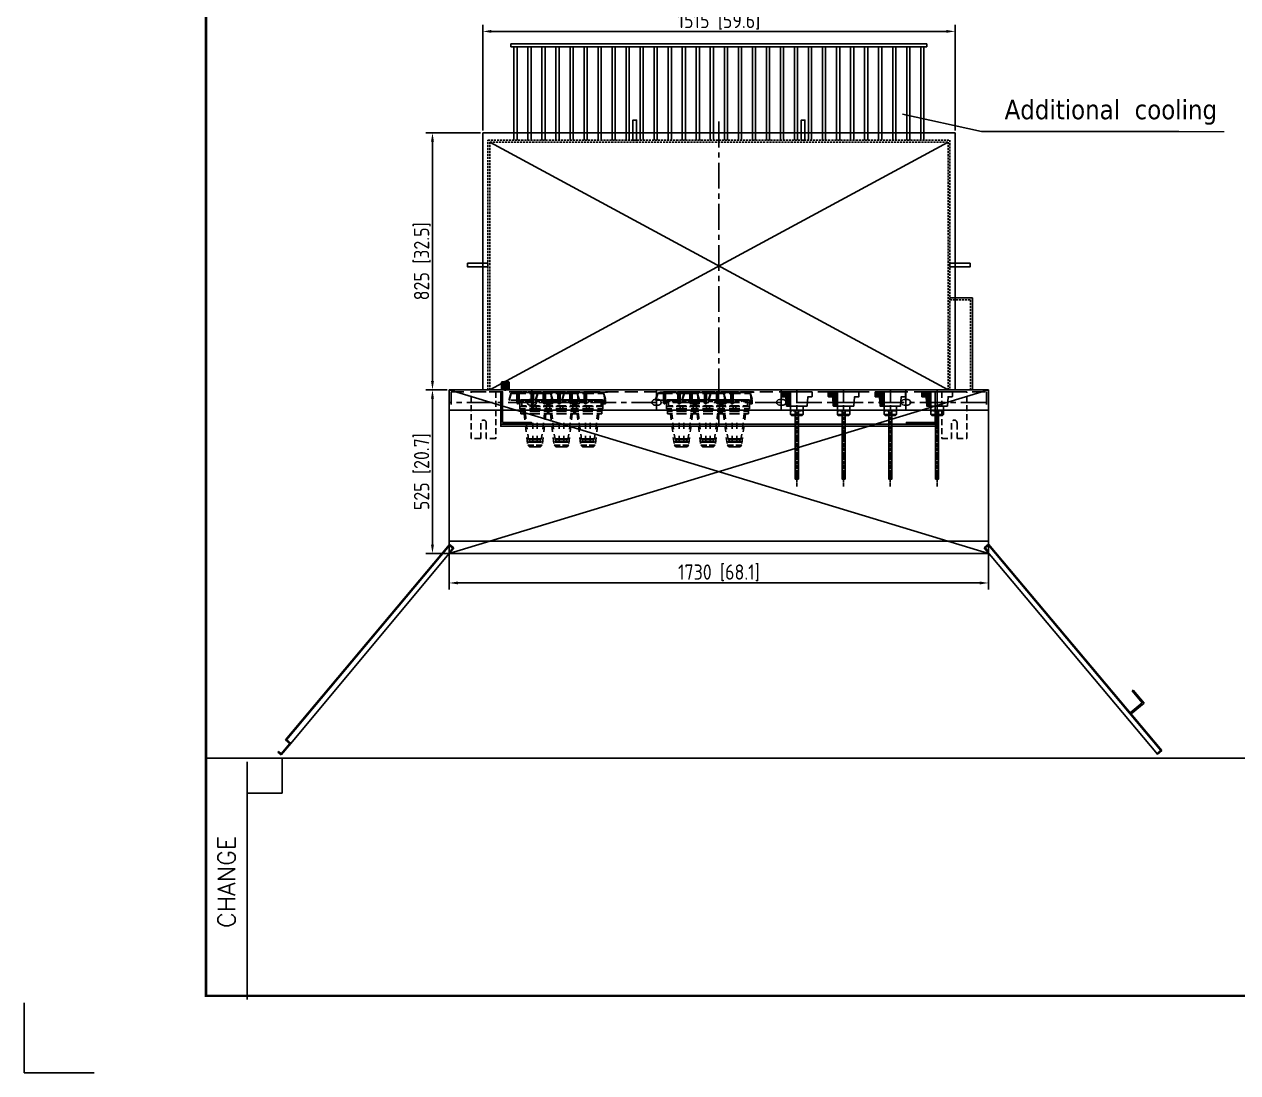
# Model space of a CAD drawing. Header units: millimetres. Extents: x 266108 to 276883, y -181835 to -175175.
# Drawn here: x 266108 to 270000, y -181835 to -178470 of the extents above; entities that cross this region are included whole.
import ezdxf

# ---------------------------------------------------------------- set-up
doc = ezdxf.new("R2010")
doc.units = ezdxf.units.MM
doc.header["$LTSCALE"] = 13
for name, pattern in [('CENTERX2', [101.6, 63.5, -12.7, 12.7, -12.7]), ('DASHED', [0.75, 0.5, -0.25]), ('HIDDEN', [9.525, 6.35, -3.175])]:
    doc.linetypes.add(name, pattern=pattern)
for name, color, linetype in [('1', 4, 'Continuous'), ('2', 3, 'Continuous'), ('4虚线层', 6, 'DASHED'), ('PDF_几何图形', 7, 'Continuous'), ('粗实线', 4, 'Continuous'), ('虚线', 6, 'HIDDEN')]:
    doc.layers.add(name, color=color, linetype=linetype)
for name, color, linetype, lineweight in [('2细实线', 3, 'Continuous', 20), ('标注、文本', 3, 'Continuous', 25), ('铁心', 3, 'Continuous', 0)]:
    doc.layers.add(name, color=color, linetype=linetype, lineweight=lineweight)
doc.layers.add('paper', color=254, linetype='Continuous', plot=False)
doc.styles.add('ROMANS', font='romans.shx', dxfattribs={"bigfont": 'whgtxt.shx'})
doc.styles.get("Standard").update_dxf_attribs({"font": 'gbenor.shx', "bigfont": 'gbcbig.shx'})
doc.styles.add('Tahoma_txtstyle_30.40_0_0', font='tahoma.ttf')
doc.dimstyles.new('英寸 1-10', dxfattribs={"dimscale": 14, "dimtxt": 3.5, "dimasz": 2, "dimexe": 1.5, "dimexo": 0.5, "dimgap": 0.5, "dimtad": 1, "dimtoh": 1, "dimdec": 1, "dimdsep": 46, "dimtxsty": 'Standard', "dimcen": 2.5, "dimclrd": 3, "dimclre": 3, "dimclrt": 3, "dimadec": 0, "dimazin": 2, "dimtfac": 1, "dimtdec": 1, "dimtmove": 0, "dimatfit": 2, "dimfxl": 1, "dimarcsym": 0})

# ---------------------------------------------------------------- blocks, each defined once
blk = doc.blocks.new('A$C09A36BCA')
at = {"layer": '2'}
h = blk.add_hatch(dxfattribs=at)
h.set_pattern_fill('_USER', color=256, scale=2.0736, angle=45, style=0, pattern_type=0)
h.set_pattern_definition([(45, (-21297.8407, 11669.222), (-1.46625662, 1.46625662), [])])
h.paths.add_polyline_path([(27.6, 17.7), (28.6, 18.7), (28.6, 23.8), (27.5, 24.9), (3.7, 24.9), (2.6, 23.8), (2.6, 18.7), (3.6, 17.7)])
h.paths.add_polyline_path([(27.5, 0), (28.6, 1), (28.6, 6.2), (27.6, 7.2), (3.6, 7.2), (2.6, 6.2), (2.6, 1), (3.7, 0)])
at = {"layer": '1', "color": 1, "linetype": 'CENTERX2', "lineweight": -3, "ltscale": 0.1}
blk.add_line((31.4, 12.4), (0, 12.4), dxfattribs=at)
at = {"layer": '1'}
for p, q in [((2.6, 23.8), (3.7, 24.9)), ((2.6, 23.8), (2.6, 1)), ((2.6, 18.7), (3.6, 17.7)), ((2.6, 6.2), (3.6, 7.2)), ((2.6, 1), (3.7, 0)), ((3.6, 17.7), (3.6, 7.2)), ((27.6, 17.7), (3.6, 17.7)), ((27.6, 7.2), (3.6, 7.2)), ((27.5, 24.9), (3.7, 24.9)), ((28.6, 23.8), (27.5, 24.9)), ((28.6, 1), (27.5, 0)), ((28.6, 18.7), (27.6, 17.7)), ((27.6, 17.7), (27.6, 7.2)), ((28.6, 6.2), (27.6, 7.2)), ((28.6, 23.8), (28.6, 1)), ((27.5, 0), (3.7, 0))]:
    blk.add_line(p, q, dxfattribs=at)
at = {"layer": '2', "ltscale": 0.5}
for p, q in [((2.6, 18.7), (28.6, 18.7)), ((2.6, 6.2), (28.6, 6.2))]:
    blk.add_line(p, q, dxfattribs=at)
blk = doc.blocks.new('A$C07ED22E5')
at = {"layer": '1', "color": 1, "linetype": 'CENTERX2', "lineweight": -3, "ltscale": 0.1}
for p, q in [((49, 305.6), (49, 306.6)), ((49, 300.1), (49, 304.7)), ((49, 298.3), (49, 299.1)), ((49, 292.7), (49, 297.4)), ((49, 290.8), (49, 291.8)), ((49, 285.4), (49, 290)), ((49, 283.5), (49, 284.4)), ((49, 277.9), (49, 282.6)), ((49, 276.2), (49, 277.1)), ((49, 270.6), (49, 275.2)), ((49, 255.9), (49, 260.5)), ((49, 254), (49, 254.9)), ((49, 250.6), (49, 253.2)), ((49, 240.7), (49, 250.6)), ((49, 239.2), (49, 239.4)), ((49, 226.6), (49, 237.8)), ((49, 225), (49, 225.2)), ((49, 212.4), (49, 223.6)), ((49, 210.8), (49, 211)), ((49, 198.2), (49, 209.4)), ((49, 196.7), (49, 196.9)), ((49, 184.1), (49, 195.3)), ((49, 182.5), (49, 182.7)), ((49, 169.9), (49, 181.1)), ((49, 168.3), (49, 168.5)), ((49, 155.7), (49, 166.9)), ((49, 154.1), (49, 154.4)), ((49, 141.6), (49, 152.8)), ((49, 140), (49, 140.2)), ((49, 127.5), (49, 138.6)), ((49, 125.8), (49, 126)), ((49, 113.3), (49, 124.4)), ((49, 111.6), (49, 111.9)), ((49, 99.2), (49, 110.3)), ((49, 97.5), (49, 97.7)), ((49, 85), (49, 96.1)), ((49, 83.3), (49, 83.5)), ((49, 70.8), (49, 81.9)), ((48.9, 69.1), (49, 69.4)), ((48.9, 56.7), (48.9, 67.8)), ((48.9, 55), (48.9, 55.3)), ((48.9, 42.5), (48.9, 53.6)), ((48.9, 40.8), (48.9, 41.1)), ((48.9, 28.3), (48.9, 39.4)), ((48.9, 29.4), (48.9, 29.6)), ((48.9, 18), (48.9, 28)), ((48.9, 26.6), (48.9, 26.9)), ((48.9, 14.1), (48.9, 25.2)), ((48.9, 12.6), (48.9, 12.8)), ((48.9, 0), (48.9, 11.1))]:
    blk.add_line(p, q, dxfattribs=at)
blk.add_lwpolyline([(48.9, 292.9), (48.9, 292.9), (48.9, 292.9)], dxfattribs=at)
blk.add_solid([(48.9, 292.9), (48.9, 292.9), (48.9, 292.9)], dxfattribs=at)
at = {"layer": '粗实线', "lineweight": 30}
for p, q in [((0, 288.9), (15, 303.8)), ((0, 297.4), (6.4, 303.8)), ((0, 301.6), (2.3, 303.8)), ((0, 293.1), (10.6, 303.7)), ((0, 288.9), (0, 302.8)), ((0, 297.2), (0, 302.7)), ((1, 303.8), (3.5, 303.8)), ((1, 287.9), (13.1, 287.9)), ((1.5, 303.8), (97, 303.8)), ((3.2, 287.9), (19.2, 303.8)), ((4.4, 303), (3.5, 303.8)), ((4.4, 303), (5.2, 303.8)), ((5.2, 303.8), (7.4, 303.8)), ((8.4, 303), (7.4, 303.8)), ((7.4, 287.9), (23.5, 303.8)), ((8.4, 303), (9.2, 303.8)), ((9.2, 303.8), (10.4, 303.8)), ((11.4, 303), (10.4, 303.8)), ((11.4, 303), (12.1, 303.8)), ((11.7, 287.9), (27.7, 303.8)), ((12.1, 303.8), (13, 303.8)), ((14.1, 286), (29.1, 300.9)), ((15.9, 258.7), (14.1, 286.9)), ((14.4, 282.1), (29.1, 296.6)), ((14.6, 278.1), (29.1, 292.5)), ((15, 274.1), (29.1, 288.2)), ((15.2, 270.1), (29.1, 284)), ((15.4, 266.2), (29.1, 279.7)), ((15.7, 262.1), (29.1, 275.4)), ((29.1, 230.9), (29.1, 303.8)), ((82, 258.7), (84, 286.9)), ((85, 287.9), (97, 287.9)), ((98, 288.9), (98, 302.8)), ((98, 296.5), (98, 302.7)), ((16.1, 258.3), (29.1, 271.2)), ((16.9, 257.9), (81, 257.9)), ((19.9, 257.9), (29.1, 266.9)), ((24.1, 257.9), (29.1, 262.8)), ((28.4, 257.9), (29.1, 258.5)), ((29.1, 242.9), (34.4, 242.9)), ((36.8, 242.9), (42.4, 242.9)), ((43.7, 242.9), (48.3, 242.9)), ((49.7, 242.9), (54.3, 242.9)), ((55.7, 242.9), (62.3, 242.9)), ((63.7, 242.9), (69, 242.9)), ((69, 230.9), (69, 257.9)), ((32, 227.8), (29.1, 230.9)), ((69, 230.9), (29.1, 230.9)), ((32, 227.8), (66, 227.8)), ((66, 227.8), (69, 230.9))]:
    blk.add_line(p, q, dxfattribs=at)
for points in [[(1, 303.8), (0.9, 303.8), (0.8, 303.8), (0.7, 303.8), (0.5, 303.7), (0.4, 303.6), (0.3, 303.6), (0.2, 303.5), (0.1, 303.4), (0.1, 303.3), (0, 303.1), (0, 303), (0, 302.8)], [(0, 288.9), (0, 288.8), (0, 288.5), (0.1, 288.4), (0.1, 288.3), (0.2, 288.2), (0.3, 288.1), (0.4, 288.1), (0.5, 288), (0.7, 287.9), (0.8, 287.9), (0.9, 287.9), (1, 287.9)], [(14.1, 286.9), (14.1, 287), (14, 287.1), (14, 287.2), (13.9, 287.3), (13.9, 287.4), (13.8, 287.6), (13.7, 287.7), (13.5, 287.8), (13.4, 287.8), (13.3, 287.8), (13.2, 287.9), (13.1, 287.9)], [(85, 287.9), (84.9, 287.9), (84.7, 287.8), (84.5, 287.8), (84.4, 287.8), (84.3, 287.7), (84.3, 287.6), (84.2, 287.4), (84.1, 287.3), (84.1, 287.2), (84, 287.1), (84, 287), (84, 286.9)], [(98, 302.8), (98, 303), (98, 303.1), (98, 303.3), (97.9, 303.4), (97.9, 303.5), (97.7, 303.6), (97.6, 303.6), (97.5, 303.7), (97.4, 303.8), (97.3, 303.8), (97.1, 303.8), (97, 303.8)], [(97, 287.9), (97.1, 287.9), (97.3, 287.9), (97.4, 287.9), (97.5, 288), (97.6, 288.1), (97.7, 288.1), (97.9, 288.2), (97.9, 288.3), (98, 288.4), (98, 288.5), (98, 288.8), (98, 288.9)], [(15.9, 258.7), (15.9, 258.6), (15.9, 258.5), (16.1, 258.4), (16.1, 258.3), (16.2, 258.2), (16.3, 258.1), (16.4, 258.1), (16.5, 258), (16.6, 258), (16.7, 257.9), (16.8, 257.9), (16.9, 257.9)], [(81, 257.9), (81.3, 257.9), (81.4, 257.9), (81.5, 258), (81.6, 258), (81.7, 258.1), (81.8, 258.1), (81.8, 258.2), (81.9, 258.3), (82, 258.4), (82, 258.5), (82, 258.6), (82, 258.7)]]:
    blk.add_lwpolyline(points, dxfattribs=at)
blk.add_lwpolyline([(43.9, 242.8), (53.9, 242.8), (53.9, 23.8), (43.9, 23.8)], close=True, dxfattribs=at)
blk = doc.blocks.new('A$C732158F3')
at = {"layer": '4虚线层', "ltscale": 3}
h = blk.add_hatch(color=256, dxfattribs=at)
h.dxf.hatch_style = 2
h.paths.add_polyline_path([(7.3, 129.5), (7.3, 82.9), (11.6, 82.9)])
h = blk.add_hatch(color=256, dxfattribs=at)
h.dxf.hatch_style = 2
h.paths.add_polyline_path([(7.3, 129.5), (11.6, 129.5), (11.6, 82.9)])
h = blk.add_hatch(color=256, dxfattribs=at)
h.dxf.hatch_style = 2
h.paths.add_polyline_path([(7.3, 82.9), (7.3, 43.6), (11.6, 43.6)])
h = blk.add_hatch(color=256, dxfattribs=at)
h.dxf.hatch_style = 2
h.paths.add_polyline_path([(7.3, 82.9), (11.6, 82.9), (11.6, 43.6)])
h = blk.add_hatch(color=256, dxfattribs=at)
h.dxf.hatch_style = 2
h.paths.add_polyline_path([(7.3, 43.6), (7.3, 36.4), (11.6, 36.4)])
h = blk.add_hatch(color=256, dxfattribs=at)
h.dxf.hatch_style = 2
h.paths.add_polyline_path([(7.3, 43.6), (11.6, 43.6), (11.6, 36.4)])
for points in [[(5.8, 122.2), (5.8, 109.1)], [(7.3, 129.5), (7.3, 112)], [(7.3, 109.1), (7.3, 122.2)], [(11.6, 133.9), (30.6, 139.7), (33.5, 139.7)], [(11.6, 114.9), (11.6, 133.9)], [(61.1, 130.9), (53.8, 130.9), (34.9, 130.9), (32, 129.5), (32, 128), (32, 125.1), (34.9, 125.1)], [(33.5, 133.9), (45.1, 133.9), (45.1, 139.7), (33.5, 139.7)], [(33.5, 120.8), (33.5, 139.7)], [(53.8, 122.2), (53.8, 123.7), (50.9, 125.1), (33.5, 125.1)], [(53.8, 122.2), (53.8, 123.7), (50.9, 125.1), (33.5, 125.1)], [(37.8, 110.6), (37.8, 125.1)], [(50.9, 125.1), (50.9, 110.6)], [(50.9, 125.1), (50.9, 110.6)], [(53.8, 122.2), (53.8, 109.1)], [(53.8, 122.2), (53.8, 109.1)], [(77.1, 128), (61.1, 128), (61.1, 130.9)], [(61.1, 130.9), (61.1, 113.5)], [(75.7, 117.8), (77.1, 117.8)], [(77.1, 128), (77.1, 112)], [(5.8, 96), (5.8, 82.9)], [(5.8, 69.8), (5.8, 82.9)], [(7.3, 100.4), (7.3, 82.9)], [(7.3, 65.5), (7.3, 82.9)], [(11.6, 65.5), (11.6, 82.9)], [(11.6, 81.5), (11.6, 80), (13.1, 78.6), (33.5, 78.6)], [(11.6, 78.6), (11.6, 77.1), (13.1, 75.7)], [(32, 98.9), (32, 82.9)], [(32, 66.9), (32, 82.9)], [(33.5, 88.8), (33.5, 107.7)], [(33.5, 88.8), (33.5, 87.3), (34.9, 85.8)], [(34.9, 85.8), (39.3, 84.4), (42.2, 78.6)], [(37.8, 84.4), (37.8, 98.9)], [(45.1, 77.1), (43.6, 78.6), (42.2, 78.6)], [(50.9, 97.5), (50.9, 82.9)], [(50.9, 97.5), (50.9, 82.9)], [(50.9, 68.4), (50.9, 82.9)], [(53.8, 100.4), (53.8, 82.9)], [(53.8, 96), (53.8, 82.9)], [(53.8, 96), (53.8, 82.9)], [(53.8, 65.5), (53.8, 82.9)], [(53.8, 69.8), (53.8, 82.9)], [(61.1, 100.4), (61.1, 82.9)], [(61.1, 65.5), (61.1, 82.9)], [(69.8, 98.9), (69.8, 82.9)], [(69.8, 66.9), (69.8, 82.9)], [(77.1, 98.9), (77.1, 82.9)], [(77.1, 66.9), (77.1, 82.9)], [(125.1, 90.2), (97.5, 90.2)], [(167.3, 90.2), (138.2, 90.2)], [(142.6, 106.2), (158.6, 103.3)], [(152.8, 109.1), (177.5, 106.2)], [(158.6, 103.3), (160, 100.4), (161.5, 100.4), (163, 100.4), (164.4, 101.8)], [(165.9, 103.3), (164.4, 101.8)], [(167.3, 101.8), (167.3, 103.3), (165.9, 103.3)], [(165.9, 62.6), (167.3, 62.6), (167.3, 64), (167.3, 82.9)], [(177.5, 106.2), (183.3, 100.4), (183.3, 82.9)], [(177.5, 59.7), (183.3, 65.5), (183.3, 82.9)], [(7.3, 56.7), (7.3, 43.6)], [(7.3, 36.4), (7.3, 53.8)], [(11.6, 75.7), (11.6, 74.2), (13.1, 72.7)], [(13.1, 71.3), (11.6, 71.3), (11.6, 69.8)], [(11.6, 53.8), (11.6, 36.4)], [(53.8, 40.7), (34.9, 40.7), (32, 40.7), (32, 37.8)], [(42.2, 72.7), (42.2, 74.2), (42.2, 75.7), (39.3, 75.7), (33.5, 75.7)], [(33.5, 75.7), (33.5, 72.7)], [(37.8, 71.3), (37.8, 40.7), (33.5, 40.7), (36.4, 40.7)], [(50.9, 40.7), (33.5, 40.7), (33.5, 71.3)], [(33.5, 40.7), (33.5, 39.3), (34.9, 39.3)], [(34.9, 39.3), (39.3, 37.8), (42.2, 32)], [(42.2, 71.3), (43.6, 72.7), (45.1, 74.2)], [(50.9, 40.7), (50.9, 55.3)], [(50.9, 40.7), (53.8, 42.2), (53.8, 43.6)], [(53.8, 43.6), (53.8, 56.7)], [(61.1, 34.9), (61.1, 52.4)], [(69.8, 37.8), (69.8, 53.8)], [(77.1, 37.8), (77.1, 53.8)], [(125.1, 75.7), (97.5, 75.7)], [(167.3, 75.7), (138.2, 75.7)], [(142.6, 59.7), (158.6, 62.6)], [(152.8, 56.7), (177.5, 59.7)], [(164.4, 64), (163, 65.5), (161.5, 65.5), (160, 65.5), (158.6, 62.6)], [(165.9, 62.6), (164.4, 64)], [(165.9, 62.6), (165.9, 64)], [(11.6, 16), (8.7, 16), (8.7, 8.7), (11.6, 8.7)], [(11.6, 21.8), (11.6, 32)], [(11.6, 32), (11.6, 29.1), (13.1, 29.1)], [(11.6, 29.1), (11.6, 27.6), (13.1, 26.2)], [(13.1, 24.7), (11.6, 24.7), (11.6, 21.8), (11.6, 5.8)], [(33.5, 1.5), (30.6, 1.5), (11.6, 7.3)], [(33.5, 1.5), (33.5, 0), (30.6, 0), (11.6, 5.8)], [(32, 37.8), (32, 36.4), (34.9, 34.9)], [(42.2, 26.2), (42.2, 27.6), (39.3, 29.1), (33.5, 29.1)], [(61.1, 34.9), (53.8, 34.9), (34.9, 34.9)], [(45.1, 29.1), (43.6, 30.6), (42.2, 32)], [(42.2, 24.7), (43.6, 26.2), (45.1, 27.6)]]:
    blk.add_lwpolyline(points, dxfattribs=at)
blk.add_lwpolyline([(11.6, 34.9), (11.6, 32)], close=True, dxfattribs=at)
for points in [[(0, 145.5), (0, 145.5), (0, 120.8), (0, 120.8)], [(7.3, 122.2), (7.3, 122.2), (5.8, 122.2), (5.8, 122.2)], [(7.3, 145.5), (7.3, 145.5), (7.3, 120.8), (7.3, 120.8)], [(11.6, 129.5), (11.6, 129.5), (7.3, 129.5), (7.3, 129.5)], [(33.5, 136.8), (33.5, 136.8), (11.6, 133.9), (11.6, 133.9)], [(32, 128), (32, 128), (32, 129.5), (32, 129.5)], [(32, 128), (32, 128), (32, 112), (32, 112)], [(37.8, 117.8), (37.8, 117.8), (33.5, 125.1), (33.5, 125.1)], [(34.9, 125.1), (34.9, 125.1), (53.8, 125.1), (53.8, 125.1)], [(37.8, 120.8), (37.8, 120.8), (36.4, 125.1), (36.4, 125.1)], [(53.8, 130.9), (53.8, 130.9), (53.8, 113.5), (53.8, 113.5)], [(69.8, 128), (69.8, 128), (69.8, 112), (69.8, 112)], [(77.1, 117.8), (77.1, 117.8), (103.3, 114.9), (103.3, 114.9)], [(0, 107.7), (0, 107.7), (0, 82.9), (0, 82.9)], [(7.3, 107.7), (7.3, 107.7), (7.3, 82.9), (7.3, 82.9)], [(7.3, 82.9), (7.3, 82.9), (7.3, 96), (7.3, 96)], [(7.3, 82.9), (7.3, 82.9), (7.3, 69.8), (7.3, 69.8)], [(11.6, 82.9), (11.6, 82.9), (11.6, 101.8), (11.6, 101.8)], [(11.6, 82.9), (11.6, 82.9), (11.6, 65.5), (11.6, 65.5)], [(32, 112), (32, 112), (32, 82.9), (32, 82.9)], [(32, 55.3), (32, 55.3), (32, 82.9), (32, 82.9)], [(33.5, 114.9), (33.5, 114.9), (37.8, 103.3), (37.8, 103.3)], [(42.2, 78.6), (42.2, 78.6), (33.5, 78.6), (33.5, 78.6)], [(53.8, 87.3), (53.8, 87.3), (61.1, 87.3), (61.1, 87.3)], [(53.8, 78.6), (53.8, 78.6), (61.1, 78.6), (61.1, 78.6)], [(77.1, 113.5), (77.1, 113.5), (93.1, 112), (93.1, 112)], [(106.2, 110.6), (106.2, 110.6), (130.9, 107.7), (130.9, 107.7)], [(114.9, 113.5), (114.9, 113.5), (139.7, 110.6), (139.7, 110.6)], [(157.1, 82.9), (157.1, 82.9), (157.1, 104.8), (157.1, 104.8)], [(157.1, 82.9), (157.1, 82.9), (157.1, 62.6), (157.1, 62.6)], [(158.6, 82.9), (158.6, 82.9), (158.6, 103.3), (158.6, 103.3)], [(158.6, 82.9), (158.6, 82.9), (158.6, 62.6), (158.6, 62.6)], [(164.4, 82.9), (164.4, 82.9), (164.4, 101.8), (164.4, 101.8)], [(164.4, 82.9), (164.4, 82.9), (164.4, 64), (164.4, 64)], [(167.3, 82.9), (167.3, 82.9), (167.3, 101.8), (167.3, 101.8)], [(177.5, 106.2), (177.5, 106.2), (177.5, 82.9), (177.5, 82.9)], [(177.5, 59.7), (177.5, 59.7), (177.5, 82.9), (177.5, 82.9)], [(0, 71.3), (0, 71.3), (0, 46.6), (0, 46.6)], [(5.8, 43.6), (5.8, 43.6), (5.8, 56.7), (5.8, 56.7)], [(7.3, 43.6), (7.3, 43.6), (5.8, 43.6), (5.8, 43.6)], [(7.3, 71.3), (7.3, 71.3), (7.3, 46.6), (7.3, 46.6)], [(11.6, 34.9), (11.6, 34.9), (11.6, 52.4), (11.6, 52.4)], [(33.5, 75.7), (33.5, 75.7), (13.1, 75.7), (13.1, 75.7)], [(33.5, 72.7), (33.5, 72.7), (13.1, 72.7), (13.1, 72.7)], [(33.5, 71.3), (33.5, 71.3), (13.1, 71.3), (13.1, 71.3)], [(32, 37.8), (32, 37.8), (32, 53.8), (32, 53.8)], [(33.5, 75.7), (33.5, 75.7), (33.5, 72.7), (33.5, 72.7)], [(33.5, 72.7), (33.5, 72.7), (42.2, 72.7), (42.2, 72.7)], [(33.5, 71.3), (33.5, 71.3), (42.2, 71.3), (42.2, 71.3)], [(33.5, 71.3), (33.5, 71.3), (33.5, 40.7), (33.5, 40.7)], [(33.5, 50.9), (33.5, 50.9), (37.8, 62.6), (37.8, 62.6)], [(37.8, 48), (37.8, 48), (33.5, 40.7), (33.5, 40.7)], [(37.8, 45.1), (37.8, 45.1), (36.4, 40.7), (36.4, 40.7)], [(37.8, 56.7), (37.8, 56.7), (37.8, 58.2), (37.8, 58.2)], [(45.1, 74.2), (45.1, 74.2), (45.1, 77.1), (45.1, 77.1)], [(53.8, 34.9), (53.8, 34.9), (53.8, 52.4), (53.8, 52.4)], [(77.1, 52.4), (77.1, 52.4), (93.1, 53.8), (93.1, 53.8)], [(77.1, 48), (77.1, 48), (103.3, 50.9), (103.3, 50.9)], [(106.2, 55.3), (106.2, 55.3), (130.9, 58.2), (130.9, 58.2)], [(114.9, 52.4), (114.9, 52.4), (139.7, 55.3), (139.7, 55.3)], [(0, 33.5), (0, 33.5), (0, 8.7), (0, 8.7)], [(11.6, 36.4), (11.6, 36.4), (7.3, 36.4), (7.3, 36.4)], [(7.3, 33.5), (7.3, 33.5), (7.3, 8.7), (7.3, 8.7)], [(11.6, 32), (11.6, 32), (13.1, 32), (13.1, 32)], [(33.5, 32), (33.5, 32), (13.1, 32), (13.1, 32)], [(33.5, 29.1), (33.5, 29.1), (13.1, 29.1), (13.1, 29.1)], [(33.5, 26.2), (33.5, 26.2), (13.1, 26.2), (13.1, 26.2)], [(33.5, 24.7), (33.5, 24.7), (13.1, 24.7), (13.1, 24.7)], [(42.2, 32), (42.2, 32), (33.5, 32), (33.5, 32)], [(33.5, 29.1), (33.5, 29.1), (33.5, 26.2), (33.5, 26.2)], [(33.5, 26.2), (33.5, 26.2), (42.2, 26.2), (42.2, 26.2)], [(33.5, 24.7), (33.5, 24.7), (42.2, 24.7), (42.2, 24.7)], [(33.5, 24.7), (33.5, 24.7), (33.5, 0), (33.5, 0)], [(45.1, 27.6), (45.1, 27.6), (45.1, 29.1), (45.1, 29.1)], [(61.1, 37.8), (61.1, 37.8), (77.1, 37.8), (77.1, 37.8)]]:
    blk.add_open_spline(points, degree=3, dxfattribs=at)
blk = doc.blocks.new('*D76')
at = {"layer": '2细实线', "color": 3, "linetype": 'ByBlock', "lineweight": -2, "transparency": 16777216}
for p, q in [((267471, -180124.5), (267471, -180284.2)), ((269201, -180124.5), (269201, -180284.2)), ((267499, -180263.2), (269173, -180263.2))]:
    blk.add_line(p, q, dxfattribs=at)
at = {"layer": '2细实线', "color": 3, "linetype": 'ByBlock', "transparency": 16777216}
for points in [[(267499, -180258.5), (267499, -180267.8), (267471, -180263.2)], [(269173, -180258.5), (269173, -180267.8), (269201, -180263.2)]]:
    blk.add_solid(points, dxfattribs=at)
at = {"layer": 'Defpoints', "color": 0, "linetype": 'ByBlock', "transparency": 16777216}
for p in [(267471, -180117.5), (269201, -180117.5), (269201, -180263.2)]:
    blk.add_point(p, dxfattribs=at)
at = {"layer": '2细实线', "color": 3, "linetype": 'ByBlock', "transparency": 16777216, "insert": (268336, -180230.7), "char_height": 49, "attachment_point": 5}
blk.add_mtext('1730 [68.1]', dxfattribs=at)
blk = doc.blocks.new('*D77')
at = {"layer": '2细实线', "color": 3, "linetype": 'ByBlock', "lineweight": -2, "transparency": 16777216}
for p, q in [((267464, -179643.5), (267396.2, -179643.5)), ((267417.2, -179671.5), (267417.2, -180140.5)), ((267468.8, -180168.5), (267396.2, -180168.5))]:
    blk.add_line(p, q, dxfattribs=at)
at = {"layer": '2细实线', "color": 3, "linetype": 'ByBlock', "transparency": 16777216}
for points in [[(267412.5, -179671.5), (267421.9, -179671.5), (267417.2, -179643.5)], [(267412.5, -180140.5), (267421.9, -180140.5), (267417.2, -180168.5)]]:
    blk.add_solid(points, dxfattribs=at)
at = {"layer": 'Defpoints', "color": 0, "linetype": 'ByBlock', "transparency": 16777216}
for p in [(267471, -179643.5), (267417.2, -180168.5), (267475.8, -180168.5)]:
    blk.add_point(p, dxfattribs=at)
at = {"layer": '2细实线', "color": 3, "linetype": 'ByBlock', "transparency": 16777216, "insert": (267384.7, -179906), "char_height": 49, "attachment_point": 5, "rotation": 90}
blk.add_mtext('525 [20.7]', dxfattribs=at)
blk = doc.blocks.new('*D78')
at = {"layer": '2细实线', "color": 3, "linetype": 'ByBlock', "lineweight": -2, "transparency": 16777216}
for p, q in [((267571.5, -178818.5), (267396.2, -178818.5)), ((267417.2, -178846.5), (267417.2, -179615.5)), ((267435.3, -179643.5), (267396.2, -179643.5))]:
    blk.add_line(p, q, dxfattribs=at)
at = {"layer": '2细实线', "color": 3, "linetype": 'ByBlock', "transparency": 16777216}
for points in [[(267412.5, -178846.5), (267421.9, -178846.5), (267417.2, -178818.5)], [(267412.5, -179615.5), (267421.9, -179615.5), (267417.2, -179643.5)]]:
    blk.add_solid(points, dxfattribs=at)
at = {"layer": 'Defpoints', "color": 0, "linetype": 'ByBlock', "transparency": 16777216}
for p in [(267578.5, -178818.5), (267417.2, -179643.5), (267442.3, -179643.5)]:
    blk.add_point(p, dxfattribs=at)
at = {"layer": '2细实线', "color": 3, "linetype": 'ByBlock', "transparency": 16777216, "insert": (267384.7, -179231), "char_height": 49, "attachment_point": 5, "rotation": 90}
blk.add_mtext('825 [32.5]', dxfattribs=at)
blk = doc.blocks.new('*D80')
at = {"layer": '2细实线', "color": 3, "linetype": 'ByBlock', "lineweight": -2, "transparency": 16777216}
for p, q in [((267578.5, -178811.5), (267578.5, -178472.1)), ((269093.5, -178811.5), (269093.5, -178472.1)), ((267606.5, -178493.1), (269065.5, -178493.1))]:
    blk.add_line(p, q, dxfattribs=at)
at = {"layer": '2细实线', "color": 3, "linetype": 'ByBlock', "transparency": 16777216}
for points in [[(267606.5, -178488.4), (267606.5, -178497.7), (267578.5, -178493.1)], [(269065.5, -178488.4), (269065.5, -178497.7), (269093.5, -178493.1)]]:
    blk.add_solid(points, dxfattribs=at)
at = {"layer": 'Defpoints', "color": 0, "linetype": 'ByBlock', "transparency": 16777216}
for p in [(269093.5, -178493.1), (267578.5, -178818.5), (269093.5, -178818.5)]:
    blk.add_point(p, dxfattribs=at)
at = {"layer": '2细实线', "color": 3, "linetype": 'ByBlock', "transparency": 16777216, "insert": (268336, -178460.5), "char_height": 49, "attachment_point": 5}
blk.add_mtext('1515 [59.6]', dxfattribs=at)

msp = doc.modelspace()

# ---------------------------------------------------------------- linework, layer by layer
at = {"layer": '1', "color": 1, "linetype": 'CENTERX2', "lineweight": -3, "ltscale": 0.1}
for p, q in [((268336.002, -178782.66), (268336.002, -179762.237)), ((267736.002, -179643.543), (267736.002, -179708.543)), ((268136.002, -179643.543), (268136.002, -179708.543)), ((268536.002, -179643.543), (268536.002, -179708.543)), ((268936.002, -179643.543), (268936.002, -179708.543)), ((269195.002, -179683.543), (267471.002, -179683.543))]:
    msp.add_line(p, q, dxfattribs=at)
at = {"layer": '1', "const_width": 7.849}
msp.add_lwpolyline([(266690.813, -181588.349), (275302.013, -181588.349), (275302.013, -175399.049), (266690.813, -175399.049), (266690.813, -181588.349)], dxfattribs=at)
at = {"layer": '2'}
for p, q in [((266690.813, -180825.899), (275302.013, -180825.899)), ((266822.921, -180837.111), (266822.921, -181599.561)), ((266935.046, -180825.899), (266935.046, -180938.024)), ((266822.921, -180938.024), (266935.046, -180938.024))]:
    msp.add_line(p, q, dxfattribs=at)
at = {"layer": '4虚线层'}
for p, q in [((267595.002, -178842.543), (269077.002, -178842.543)), ((267595.002, -179643.543), (267595.002, -178842.543)), ((269077.002, -178842.543), (269077.002, -179643.543)), ((269077.002, -179354.543), (269143.502, -179354.543)), ((269143.502, -179643.543), (269143.502, -179354.543))]:
    msp.add_line(p, q, dxfattribs=at)
at = {"layer": '4虚线层', "ltscale": 3}
for p, q in [((267571.979, -179799.543), (267571.979, -179749.543)), ((267589.979, -179799.543), (267589.979, -179749.543)), ((269082.024, -179799.543), (269082.024, -179749.543)), ((269100.024, -179799.543), (269100.024, -179749.543))]:
    msp.add_line(p, q, dxfattribs=at)
at = {"layer": '4虚线层'}
msp.add_lwpolyline([(267601.002, -178848.543), (269071.002, -178848.543), (269071.002, -179643.543), (267601.002, -179643.543)], close=True, dxfattribs=at)
at = {"layer": '4虚线层', "ltscale": 3}
for points in [[(267571.979, -179799.543), (267540.979, -179799.543), (267540.979, -179649.543), (267620.979, -179649.543), (267620.979, -179799.543), (267589.979, -179799.543)], [(269100.024, -179799.543), (269131.024, -179799.543), (269131.024, -179649.543), (269051.024, -179649.543), (269051.024, -179799.543), (269082.024, -179799.543)]]:
    msp.add_lwpolyline(points, dxfattribs=at)
for centre in [(267580.979, -179749.543), (269091.024, -179749.543)]:
    msp.add_arc(centre, 9, 0, 180, dxfattribs=at)
at = {"layer": 'paper'}
for q in [(266107.763, -181610.774), (266332.013, -181835.024)]:
    msp.add_line((266107.763, -181835.024), q, dxfattribs=at)
at = {"layer": 'PDF_几何图形'}
for p, q in [((267472.118, -180139.262), (266945.275, -180766.88)), ((267472.118, -180142.571), (266948.584, -180766.88)), ((267485.765, -180150.842), (266962.645, -180778.873)), ((267472.118, -180139.262), (267485.765, -180150.842)), ((267472.118, -180142.571), (267482.87, -180151.256)), ((267482.87, -180151.256), (267475.426, -180159.94)), ((267485.765, -180150.842), (267477.081, -180161.595)), ((269201.002, -180138.353), (269186.94, -180149.933)), ((269186.94, -180149.933), (269742.978, -180812.735)), ((269186.94, -180149.933), (269195.625, -180160.685)), ((269200.588, -180141.661), (269190.249, -180150.346)), ((269190.249, -180150.346), (269197.28, -180159.031)), ((269200.588, -180141.661), (269753.731, -180800.741)), ((269201.002, -180138.353), (269757.039, -180801.155)), ((267475.426, -180159.94), (267477.081, -180161.595)), ((269197.28, -180159.031), (269195.625, -180160.685)), ((269664.814, -180606.78), (269661.506, -180609.675)), ((269664.814, -180606.78), (269699.967, -180648.55)), ((269699.967, -180648.55), (269658.197, -180683.289)), ((266948.584, -180766.88), (266962.645, -180778.873)), ((266923.357, -180804.514), (266921.702, -180806.582)), ((266921.702, -180806.582), (266932.041, -180815.267)), ((266923.357, -180804.514), (266932.041, -180811.958)), ((266962.645, -180778.873), (266932.041, -180815.267)), ((269753.731, -180800.741), (269741.324, -180811.081)), ((269741.324, -180811.081), (269742.978, -180812.735)), ((269757.039, -180801.155), (269742.978, -180812.735))]:
    msp.add_line(p, q, dxfattribs=at)
for points in [[(269661.506, -180609.675), (269693.35, -180647.722), (269655.302, -180679.981), (269658.197, -180683.289)], [(266945.275, -180766.88), (266959.75, -180778.873), (266932.041, -180811.958)]]:
    msp.add_lwpolyline(points, dxfattribs=at)
at = {"layer": '标注、文本'}
for p, q in [((268924.718, -178758.543), (269178.276, -178814.207)), ((268924.718, -178758.543), (269178.276, -178814.207)), ((269178.276, -178814.207), (269811.285, -178814.207)), ((267601.002, -178848.543), (269071.002, -179643.543)), ((269071.002, -178848.543), (267601.002, -179643.543)), ((267471.002, -179643.543), (269201.002, -180168.543)), ((267471.002, -180168.543), (269201.002, -179643.543))]:
    msp.add_line(p, q, dxfattribs=at)
at = {"layer": '标注、文本', "color": 4, "lineweight": 30}
for p, q in [((267578.502, -178818.543), (269093.502, -178818.543)), ((267578.502, -178818.543), (267578.502, -179643.543)), ((269093.502, -178818.543), (269093.502, -179643.543)), ((267471.002, -179643.543), (269201.002, -179643.543)), ((267471.002, -179643.543), (267471.002, -179708.543)), ((269201.002, -179643.543), (269201.002, -179708.543)), ((267471.002, -179708.543), (269201.002, -179708.543)), ((269201.002, -180138.353), (269186.94, -180149.933)), ((269186.94, -180149.933), (269742.978, -180812.735)), ((269186.94, -180149.933), (269195.625, -180160.685)), ((269200.588, -180141.661), (269190.249, -180150.346)), ((269190.249, -180150.346), (269197.28, -180159.031)), ((269200.588, -180141.661), (269753.731, -180800.741)), ((269201.002, -180138.353), (269757.039, -180801.155)), ((269197.28, -180159.031), (269195.625, -180160.685)), ((269664.814, -180606.78), (269661.506, -180609.675)), ((269664.814, -180606.78), (269699.967, -180648.55)), ((269699.967, -180648.55), (269658.197, -180683.289)), ((269753.731, -180800.741), (269741.324, -180811.081)), ((269741.324, -180811.081), (269742.978, -180812.735)), ((269757.039, -180801.155), (269742.978, -180812.735))]:
    msp.add_line(p, q, dxfattribs=at)
at = {"layer": '标注、文本', "color": 2}
for points in [[(267642.002, -179754.043), (267636.002, -179754.043), (267636.002, -179649.543), (267642.002, -179649.543), (267642.002, -179748.043)], [(269030.002, -179754.043), (269036.002, -179754.043), (269036.002, -179649.543), (269030.002, -179649.543), (269030.002, -179748.043)], [(267642.002, -179748.043), (267734.502, -179748.043), (267734.502, -179754.043), (267636.002, -179754.043), (267636.002, -179748.043)], [(269030.002, -179748.043), (268937.502, -179748.043), (268937.502, -179754.043), (269036.002, -179754.043), (269036.002, -179748.043)]]:
    msp.add_lwpolyline(points, dxfattribs=at)
msp.add_lwpolyline([(267636.002, -179754.043), (269036.002, -179754.043), (269036.002, -179760.043), (267636.002, -179760.043)], close=True, dxfattribs=at)
at = {"layer": '标注、文本', "color": 4, "lineweight": 30}
msp.add_lwpolyline([(269661.506, -180609.675), (269693.35, -180647.722), (269655.302, -180679.981), (269658.197, -180683.289)], dxfattribs=at)
at = {"layer": '粗实线', "lineweight": 30}
for p, q in [((267668.502, -178532.543), (269003.502, -178532.543)), ((267668.502, -178532.543), (267668.502, -178542.543)), ((267668.502, -178542.543), (269003.502, -178542.543)), ((267678.502, -178542.543), (267678.502, -178842.543)), ((267688.502, -178542.543), (267688.502, -178842.543)), ((267723.502, -178542.543), (267723.502, -178842.543)), ((267733.502, -178542.543), (267733.502, -178842.543)), ((267768.502, -178542.543), (267768.502, -178842.543)), ((267778.502, -178542.543), (267778.502, -178842.543)), ((267813.502, -178542.543), (267813.502, -178842.543)), ((267823.502, -178542.543), (267823.502, -178842.543)), ((267858.502, -178542.543), (267858.502, -178842.543)), ((267868.502, -178542.543), (267868.502, -178842.543)), ((267903.502, -178542.543), (267903.502, -178842.543)), ((267913.502, -178542.543), (267913.502, -178842.543)), ((267948.502, -178542.543), (267948.502, -178842.543)), ((267958.502, -178542.543), (267958.502, -178842.543)), ((267993.502, -178542.543), (267993.502, -178842.543)), ((268003.502, -178542.543), (268003.502, -178842.543)), ((268038.502, -178542.543), (268038.502, -178842.543)), ((268048.502, -178542.543), (268048.502, -178842.543)), ((268083.502, -178542.543), (268083.502, -178842.543)), ((268093.502, -178542.543), (268093.502, -178842.543)), ((268128.502, -178542.543), (268128.502, -178842.543)), ((268138.502, -178542.543), (268138.502, -178842.543)), ((268173.502, -178542.543), (268173.502, -178842.543)), ((268183.502, -178542.543), (268183.502, -178842.543)), ((268218.502, -178542.543), (268218.502, -178842.543)), ((268228.502, -178542.543), (268228.502, -178842.543)), ((268263.502, -178542.543), (268263.502, -178842.543)), ((268273.502, -178542.543), (268273.502, -178842.543)), ((268308.502, -178542.543), (268308.502, -178842.543)), ((268318.502, -178542.543), (268318.502, -178842.543)), ((268353.502, -178542.543), (268353.502, -178842.543)), ((268363.502, -178542.543), (268363.502, -178842.543)), ((268398.502, -178542.543), (268398.502, -178842.543)), ((268408.502, -178542.543), (268408.502, -178842.543)), ((268443.502, -178542.543), (268443.502, -178842.543)), ((268453.502, -178542.543), (268453.502, -178842.543)), ((268488.502, -178542.543), (268488.502, -178842.543)), ((268498.502, -178542.543), (268498.502, -178842.543)), ((268533.502, -178542.543), (268533.502, -178842.543)), ((268543.502, -178542.543), (268543.502, -178842.543)), ((268578.502, -178542.543), (268578.502, -178842.543)), ((268588.502, -178542.543), (268588.502, -178842.543)), ((268623.502, -178542.543), (268623.502, -178842.543)), ((268633.502, -178542.543), (268633.502, -178842.543)), ((268668.502, -178542.543), (268668.502, -178842.543)), ((268678.502, -178542.543), (268678.502, -178842.543)), ((268713.502, -178542.543), (268713.502, -178842.543)), ((268723.502, -178542.543), (268723.502, -178842.543)), ((268758.502, -178542.543), (268758.502, -178842.543)), ((268768.502, -178542.543), (268768.502, -178842.543)), ((268803.502, -178542.543), (268803.502, -178842.543)), ((268813.502, -178542.543), (268813.502, -178842.543)), ((268848.502, -178542.543), (268848.502, -178842.543)), ((268858.502, -178542.543), (268858.502, -178842.543)), ((268893.502, -178542.543), (268893.502, -178842.543)), ((268903.502, -178542.543), (268903.502, -178842.543)), ((268938.502, -178542.543), (268938.502, -178842.543)), ((268948.502, -178542.543), (268948.502, -178842.543)), ((268983.502, -178542.543), (268983.502, -178842.543)), ((268993.502, -178542.543), (268993.502, -178842.543)), ((269003.502, -178532.543), (269003.502, -178542.543)), ((269077.002, -179348.543), (269149.502, -179348.543)), ((269149.502, -179643.543), (269149.502, -179348.543)), ((267730.002, -179674.543), (267742.002, -179674.543)), ((268130.002, -179674.543), (268142.002, -179674.543)), ((268530.002, -179674.543), (268542.002, -179674.543)), ((268930.002, -179674.543), (268942.002, -179674.543)), ((267471.002, -179708.543), (267471.002, -180168.543)), ((267730.002, -179692.543), (267742.002, -179692.543)), ((268130.002, -179692.543), (268142.002, -179692.543)), ((268530.002, -179692.543), (268542.002, -179692.543)), ((268930.002, -179692.543), (268942.002, -179692.543)), ((269201.002, -179708.543), (269201.002, -180168.543)), ((267472.118, -180139.262), (266945.275, -180766.88)), ((267472.118, -180142.571), (266948.584, -180766.88)), ((267485.765, -180150.842), (266962.645, -180778.873)), ((267471.002, -180128.543), (269201.002, -180128.543)), ((267472.118, -180139.262), (267485.765, -180150.842)), ((267472.118, -180142.571), (267482.87, -180151.256)), ((267482.87, -180151.256), (267475.426, -180159.94)), ((267485.765, -180150.842), (267477.081, -180161.595)), ((267471.002, -180168.543), (269201.002, -180168.543)), ((267475.426, -180159.94), (267477.081, -180161.595)), ((266948.584, -180766.88), (266962.645, -180778.873)), ((266923.357, -180804.514), (266921.702, -180806.582)), ((266921.702, -180806.582), (266932.041, -180815.267)), ((266923.357, -180804.514), (266932.041, -180811.958)), ((266962.645, -180778.873), (266932.041, -180815.267))]:
    msp.add_line(p, q, dxfattribs=at)
for points in [[(268072.002, -178842.543), (268060.002, -178842.543), (268060.002, -178777.543), (268072.002, -178777.543)], [(268600.002, -178842.543), (268612.002, -178842.543), (268612.002, -178777.543), (268600.002, -178777.543)], [(267530.002, -179237.043), (267530.002, -179249.043), (267595.002, -179249.043), (267595.002, -179237.043)], [(269142.002, -179237.043), (269142.002, -179249.043), (269077.002, -179249.043), (269077.002, -179237.043)]]:
    msp.add_lwpolyline(points, close=True, dxfattribs=at)
msp.add_lwpolyline([(266945.275, -180766.88), (266959.75, -180778.873), (266932.041, -180811.958)], dxfattribs=at)
for centre, start, end in [((267730.002, -179683.543), 90, 270), ((267742.002, -179683.543), 270, 90), ((268130.002, -179683.543), 90, 270), ((268142.002, -179683.543), 270, 90), ((268530.002, -179683.543), 90, 270), ((268542.002, -179683.543), 270, 90), ((268930.002, -179683.543), 90, 270), ((268942.002, -179683.543), 270, 90)]:
    msp.add_arc(centre, 9, start, end, dxfattribs=at)
at = {"layer": '虚线', "ltscale": 0.5}
for p, q in [((267477.002, -179649.543), (269195.002, -179649.543)), ((267477.002, -179649.543), (267477.002, -179708.543)), ((269195.002, -179649.543), (269195.002, -179708.543))]:
    msp.add_line(p, q, dxfattribs=at)
at = {"layer": '铁心'}
msp.add_line((269178.276, -178814.207), (269956.934, -178814.207), dxfattribs=at)

# ---------------------------------------------------------------- block references
at = {"layer": '标注、文本', "rotation": 270}
for name, p in [('A$C09A36BCA', (267638.56, -179614.974)), ('A$C732158F3', (267662.961, -179643.543)), ('A$C732158F3', (267747.961, -179643.543)), ('A$C732158F3', (267832.961, -179643.543)), ('A$C732158F3', (268133.18, -179643.543)), ('A$C732158F3', (268218.18, -179643.543)), ('A$C732158F3', (268303.18, -179643.543))]:
    msp.add_blockref(name, p, dxfattribs=at)
at = {"layer": '标注、文本'}
for p in [(268537.074, -179953.374), (268687.074, -179953.374), (268837.074, -179953.374), (268987.074, -179953.374)]:
    msp.add_blockref('A$C07ED22E5', p, dxfattribs=at)

# ---------------------------------------------------------------- texts
at = {"layer": '2', "style": 'ROMANS'}
msp.add_text('CHANGE', height=56.0625, rotation=90, dxfattribs=at).set_placement((266784.806, -181370.361))
at = {"layer": '铁心', "insert": (269252.667, -178712.689), "char_height": 62.30684, "width": 813.1404, "attachment_point": 1, "style": 'Tahoma_txtstyle_30.40_0_0'}
msp.add_mtext('Additional  cooling', dxfattribs=at)

# ---------------------------------------------------------------- dimensions: what is measured, and where the dimension line sits
at = {"layer": '2细实线', "linetype": 'ByBlock'}
for base, p1, p2, picture, middle in [((269093.502, -178493.06), (267578.502, -178818.543), (269093.502, -178818.543), '*D80', (268336.002, -178460.539)), ((269201.002, -180263.177), (267471.002, -180117.469), (269201.002, -180117.469), '*D76', (268336.002, -180230.656))]:
    dim = msp.add_linear_dim(base=base, p1=p1, p2=p2, dimstyle='英寸 1-10', dxfattribs=at)
    dim.commit()
    dim.dimension.update_dxf_attribs({"geometry": picture, "text_midpoint": middle})
for base, p1, p2, picture, middle in [((267417.19, -179643.543), (267578.502, -178818.543), (267442.344, -179643.543), '*D78', (267384.669, -179231.043)), ((267417.19, -180168.543), (267471.002, -179643.543), (267475.752, -180168.543), '*D77', (267384.669, -179906.043))]:
    dim = msp.add_linear_dim(base=base, p1=p1, p2=p2, angle=90, dimstyle='英寸 1-10', dxfattribs=at)
    dim.commit()
    dim.dimension.update_dxf_attribs({"geometry": picture, "text_midpoint": middle})

doc.saveas('drawing.dxf')
